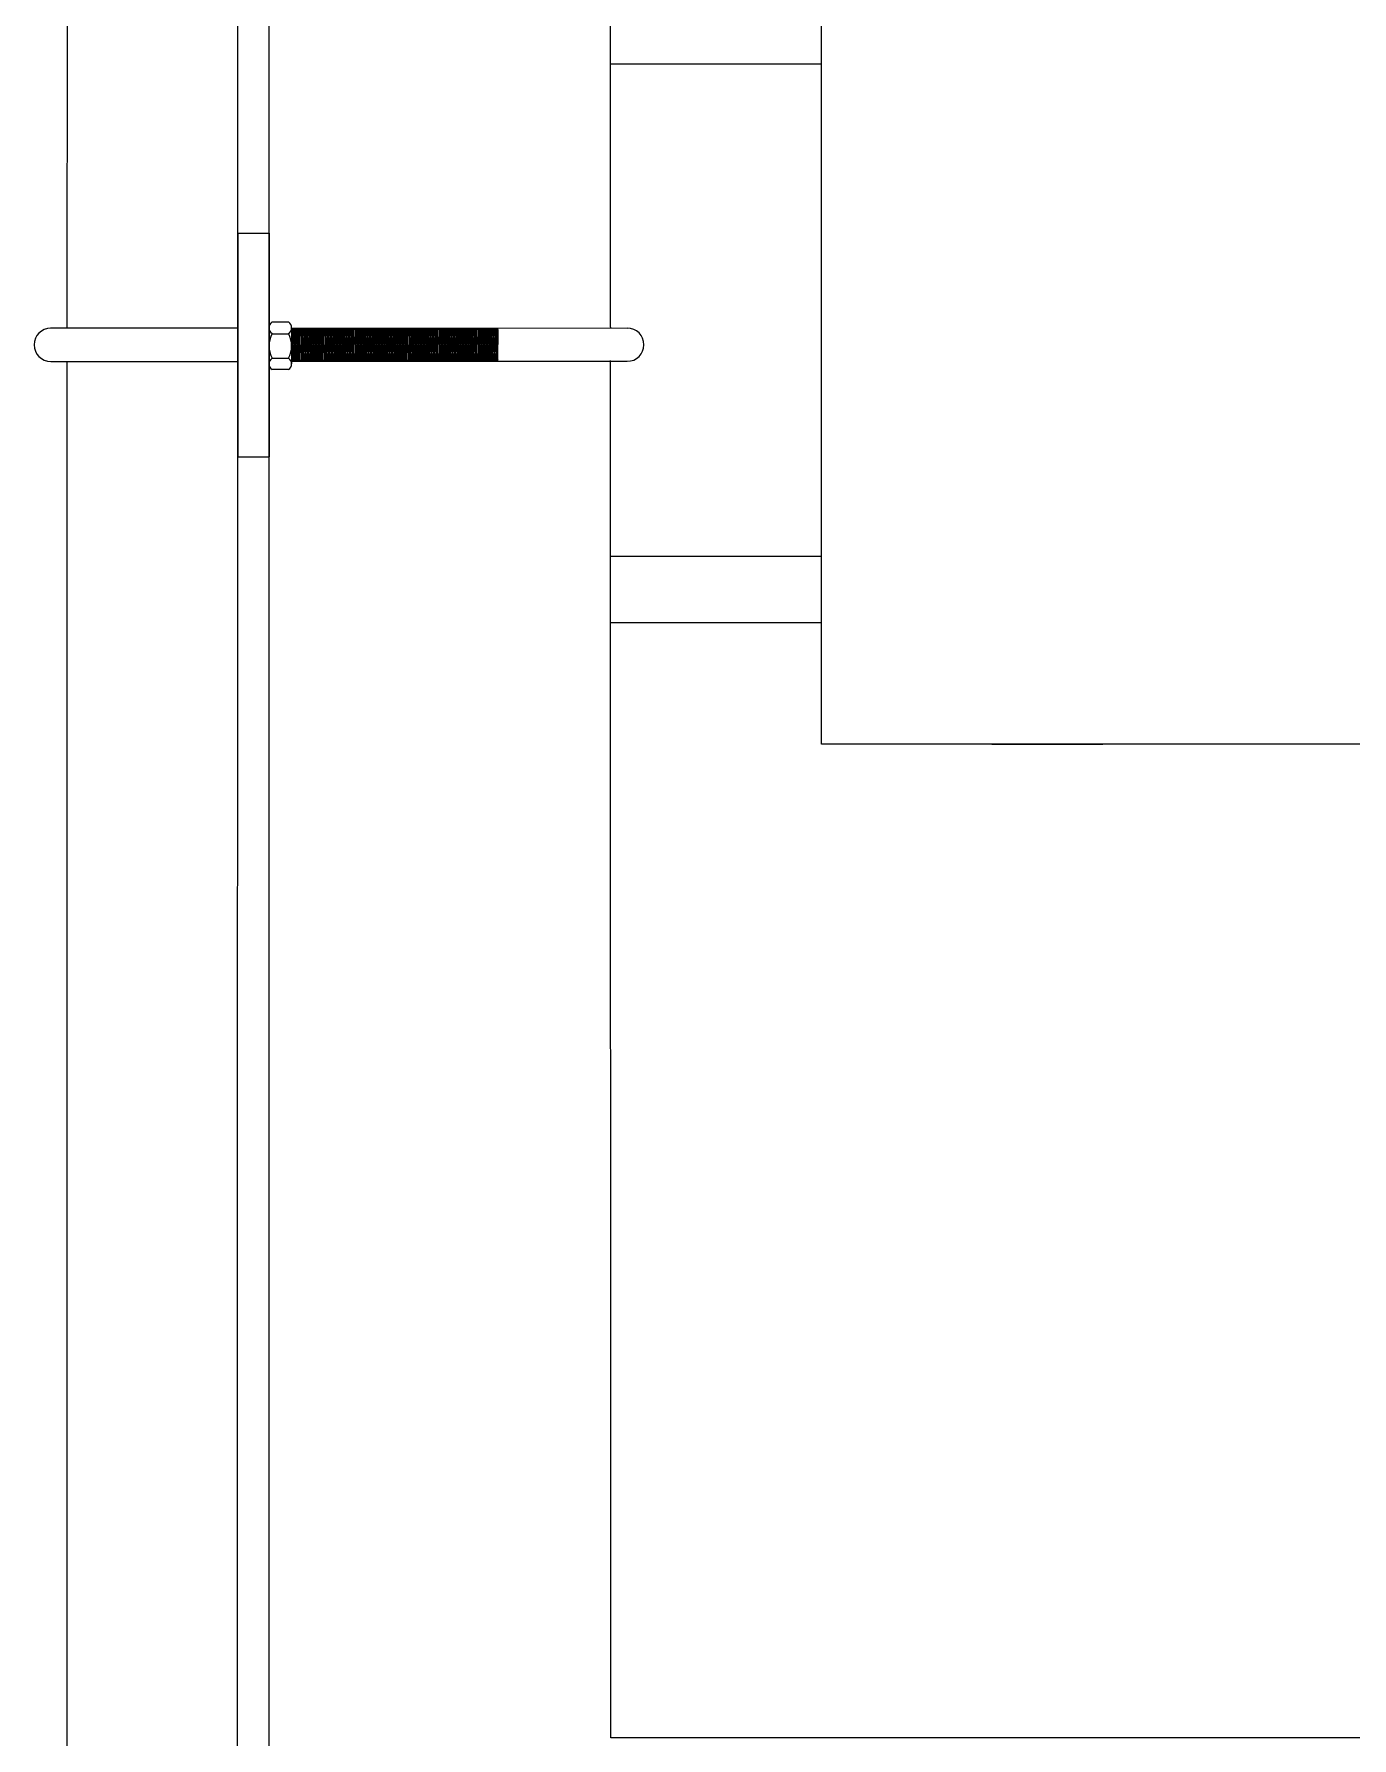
# Model space of a CAD drawing. Header units: millimetres. Extents: x -17263 to -7565, y 1486 to 4446.
# Drawn here: x -13376.6 to -13180.7, y 2304.3 to 2557.7 of the extents above; entities that cross this region are included whole.
import ezdxf

# ---------------------------------------------------------------- set-up
doc = ezdxf.new("R2010")
doc.units = ezdxf.units.MM
doc.layers.add('Canalización nueva', color=6, linetype='Continuous')

msp = doc.modelspace()

# ---------------------------------------------------------------- linework, layer by layer
for p, q in [((-13341.68, 2189.63), (-13341.68, 2618.1)), ((-13290.91, 2514.08), (-13290.91, 2618.1)), ((-13259.54, 2553.16), (-13290.91, 2553.16)), ((-13290.89, 2513.93), (-13290.89, 2514.07)), ((-13290.88, 2304.28), (-13290.9, 2509.13)), ((-13259.54, 2479.97), (-13290.91, 2479.97)), ((-13259.54, 2470.08), (-13290.91, 2470.08)), ((-13259.54, 2452.04), (-13259.54, 2470.08)), ((-13234.23, 2452.04), (-13217.7, 2452.04)), ((-12764.09, 2304.28), (-13290.88, 2304.28))]:
    msp.add_line(p, q)
msp.add_lwpolyline([(-13259.54, 2581.09), (-13175.68, 2581.09), (-13175.68, 2452.04), (-13259.54, 2452.04)], close=True)
at = {"layer": 'Canalización nueva'}
for p, q in [((-13371.69, 2513.93), (-13371.68, 2637.82)), ((-13346.37, 2210.07), (-13346.34, 2623.48)), ((-13346.34, 2528.05), (-13341.68, 2528.05)), ((-13346.34, 2528.05), (-13346.34, 2494.8)), ((-13341.68, 2528.05), (-13341.68, 2494.8)), ((-13346.35, 2513.93), (-13374.17, 2513.93)), ((-13346.35, 2508.61), (-13346.35, 2513.93)), ((-13346.34, 2508.76), (-13346.34, 2514.08)), ((-13341.69, 2508.61), (-13341.69, 2513.93)), ((-13341.69, 2508.79), (-13341.69, 2513.74)), ((-13338.33, 2513.97), (-13338.33, 2508.6)), ((-13338.32, 2513.97), (-13288.42, 2513.93)), ((-13374.16, 2508.98), (-13346.35, 2508.98)), ((-13371.71, 2210.07), (-13371.69, 2508.98)), ((-13288.42, 2508.98), (-13338.32, 2508.98)), ((-13346.34, 2494.8), (-13341.68, 2494.8))]:
    msp.add_line(p, q, dxfattribs=at)
at = {"layer": 'Canalización nueva', "ltscale": 25}
for p, q in [((-13346.35, 2508.6), (-13346.35, 2513.97)), ((-13346.34, 2508.76), (-13346.34, 2514.12)), ((-13341.23, 2514.84), (-13338.79, 2514.84)), ((-13338.32, 2513.97), (-13338.32, 2508.98)), ((-13341.26, 2513.1), (-13338.82, 2513.1)), ((-13341.26, 2509.44), (-13338.82, 2509.44)), ((-13338.79, 2507.77), (-13341.23, 2507.77))]:
    msp.add_line(p, q, dxfattribs=at)
at = {"layer": 'Canalización nueva', "color": 0, "ltscale": 25}
msp.add_line((-13341.69, 2508.6), (-13341.69, 2513.97), dxfattribs=at)
at = {"layer": 'Canalización nueva', "linetype": 'Continuous'}
for p, q in [((-13338.32, 2513.82), (-13338.24, 2513.94)), ((-13338.31, 2508.98), (-13338.24, 2513.94)), ((-13338.05, 2513.65), (-13338.24, 2513.94)), ((-13338.11, 2509.26), (-13338.05, 2513.66)), ((-13338.11, 2509.26), (-13338.05, 2513.65)), ((-13338.11, 2509.26), (-13338.05, 2513.65)), ((-13338.05, 2513.65), (-13337.85, 2513.94)), ((-13337.92, 2508.98), (-13337.85, 2513.94)), ((-13337.66, 2513.65), (-13337.85, 2513.94)), ((-13337.72, 2509.26), (-13337.66, 2513.66)), ((-13337.72, 2509.26), (-13337.66, 2513.65)), ((-13337.72, 2509.26), (-13337.66, 2513.65)), ((-13337.66, 2513.65), (-13337.46, 2513.94)), ((-13337.53, 2508.98), (-13337.46, 2513.94)), ((-13337.27, 2513.65), (-13337.46, 2513.94)), ((-13337.33, 2509.26), (-13337.27, 2513.66)), ((-13337.33, 2509.26), (-13337.27, 2513.65)), ((-13337.33, 2509.26), (-13337.27, 2513.65)), ((-13337.27, 2513.65), (-13337.07, 2513.94)), ((-13337.14, 2508.98), (-13337.07, 2513.94)), ((-13336.88, 2513.65), (-13337.07, 2513.94)), ((-13336.94, 2509.26), (-13336.88, 2513.66)), ((-13336.94, 2509.26), (-13336.88, 2513.65)), ((-13336.94, 2509.26), (-13336.88, 2513.65)), ((-13336.88, 2513.65), (-13336.68, 2513.94)), ((-13336.75, 2508.98), (-13336.68, 2513.94)), ((-13336.49, 2513.65), (-13336.68, 2513.94)), ((-13336.55, 2509.26), (-13336.49, 2513.66)), ((-13336.55, 2509.26), (-13336.49, 2513.65)), ((-13336.55, 2509.26), (-13336.49, 2513.65)), ((-13336.49, 2513.65), (-13336.29, 2513.94)), ((-13336.36, 2508.98), (-13336.29, 2513.94)), ((-13336.1, 2513.65), (-13336.29, 2513.94)), ((-13336.16, 2509.26), (-13336.09, 2513.66)), ((-13336.16, 2509.26), (-13336.09, 2513.65)), ((-13336.16, 2509.26), (-13336.1, 2513.65)), ((-13336.09, 2513.65), (-13335.89, 2513.94)), ((-13335.97, 2508.98), (-13335.89, 2513.94)), ((-13335.7, 2513.65), (-13335.89, 2513.94)), ((-13335.7, 2513.66), (-13335.88, 2513.93)), ((-13335.76, 2509.26), (-13335.7, 2513.66)), ((-13335.76, 2509.26), (-13335.7, 2513.65)), ((-13335.7, 2513.65), (-13335.5, 2513.94)), ((-13335.57, 2508.98), (-13335.5, 2513.94)), ((-13335.31, 2513.65), (-13335.5, 2513.94)), ((-13335.37, 2509.26), (-13335.31, 2513.66)), ((-13335.37, 2509.26), (-13335.31, 2513.65)), ((-13335.37, 2509.26), (-13335.31, 2513.65)), ((-13335.31, 2513.65), (-13335.11, 2513.94)), ((-13335.18, 2508.98), (-13335.11, 2513.94)), ((-13334.92, 2513.65), (-13335.11, 2513.94)), ((-13334.98, 2509.26), (-13334.92, 2513.66)), ((-13334.98, 2509.26), (-13334.92, 2513.65)), ((-13334.98, 2509.26), (-13334.92, 2513.65)), ((-13334.92, 2513.65), (-13334.72, 2513.94)), ((-13334.79, 2508.98), (-13334.72, 2513.94)), ((-13334.53, 2513.65), (-13334.72, 2513.94)), ((-13334.59, 2509.26), (-13334.53, 2513.66)), ((-13334.59, 2509.26), (-13334.53, 2513.65)), ((-13334.59, 2509.26), (-13334.53, 2513.65)), ((-13334.53, 2513.65), (-13334.33, 2513.94)), ((-13334.4, 2508.98), (-13334.33, 2513.94)), ((-13334.14, 2513.65), (-13334.33, 2513.94)), ((-13334.2, 2509.26), (-13334.14, 2513.66)), ((-13334.2, 2509.26), (-13334.14, 2513.65)), ((-13334.2, 2509.26), (-13334.14, 2513.65)), ((-13334.14, 2513.65), (-13333.94, 2513.94)), ((-13334.01, 2508.98), (-13333.94, 2513.94)), ((-13333.75, 2513.65), (-13333.94, 2513.94)), ((-13333.81, 2509.26), (-13333.75, 2513.66)), ((-13333.81, 2509.26), (-13333.75, 2513.65)), ((-13333.81, 2509.26), (-13333.75, 2513.65)), ((-13333.75, 2513.65), (-13333.55, 2513.94)), ((-13333.62, 2508.98), (-13333.55, 2513.94)), ((-13333.36, 2513.65), (-13333.55, 2513.94)), ((-13333.42, 2509.26), (-13333.35, 2513.66)), ((-13333.42, 2509.26), (-13333.35, 2513.65)), ((-13333.42, 2509.26), (-13333.36, 2513.65)), ((-13333.35, 2513.65), (-13333.15, 2513.94)), ((-13333.23, 2508.98), (-13333.15, 2513.94)), ((-13332.96, 2513.65), (-13333.15, 2513.94)), ((-13333.03, 2509.26), (-13332.96, 2513.66)), ((-13333.03, 2509.26), (-13332.96, 2513.65)), ((-13333.03, 2509.26), (-13332.96, 2513.65)), ((-13332.96, 2513.65), (-13332.76, 2513.94)), ((-13332.84, 2508.98), (-13332.76, 2513.94)), ((-13332.57, 2513.65), (-13332.76, 2513.94)), ((-13332.64, 2509.26), (-13332.57, 2513.66)), ((-13332.64, 2509.26), (-13332.57, 2513.65)), ((-13332.64, 2509.26), (-13332.57, 2513.65)), ((-13332.57, 2513.65), (-13332.37, 2513.94)), ((-13332.45, 2508.98), (-13332.37, 2513.94)), ((-13332.18, 2513.65), (-13332.37, 2513.94)), ((-13332.25, 2509.26), (-13332.18, 2513.66)), ((-13332.25, 2509.26), (-13332.18, 2513.65)), ((-13332.25, 2509.26), (-13332.18, 2513.65)), ((-13332.18, 2513.65), (-13331.98, 2513.94)), ((-13332.06, 2508.98), (-13331.98, 2513.94)), ((-13331.79, 2513.65), (-13331.98, 2513.94)), ((-13331.86, 2509.26), (-13331.79, 2513.66)), ((-13331.86, 2509.26), (-13331.79, 2513.65)), ((-13331.86, 2509.26), (-13331.79, 2513.65)), ((-13331.79, 2513.65), (-13331.59, 2513.94)), ((-13331.67, 2508.98), (-13331.59, 2513.94)), ((-13331.4, 2513.65), (-13331.59, 2513.94)), ((-13331.47, 2509.26), (-13331.4, 2513.66)), ((-13331.47, 2509.26), (-13331.4, 2513.65)), ((-13331.47, 2509.26), (-13331.4, 2513.65)), ((-13331.4, 2513.65), (-13331.2, 2513.94)), ((-13331.28, 2508.98), (-13331.2, 2513.94)), ((-13331.01, 2513.65), (-13331.2, 2513.94)), ((-13331.08, 2509.26), (-13331.01, 2513.66)), ((-13331.08, 2509.26), (-13331.01, 2513.65)), ((-13331.08, 2509.26), (-13331.01, 2513.65)), ((-13331.01, 2513.65), (-13330.81, 2513.94)), ((-13330.89, 2508.98), (-13330.81, 2513.94)), ((-13330.62, 2513.65), (-13330.81, 2513.94)), ((-13330.69, 2509.26), (-13330.62, 2513.66)), ((-13330.69, 2509.26), (-13330.62, 2513.65)), ((-13330.69, 2509.26), (-13330.62, 2513.65)), ((-13330.62, 2513.65), (-13330.42, 2513.94)), ((-13330.5, 2508.98), (-13330.42, 2513.94)), ((-13330.23, 2513.65), (-13330.42, 2513.94)), ((-13330.3, 2509.26), (-13330.23, 2513.66)), ((-13330.3, 2509.26), (-13330.23, 2513.65)), ((-13330.3, 2509.26), (-13330.23, 2513.65)), ((-13330.23, 2513.65), (-13330.03, 2513.94)), ((-13330.11, 2508.98), (-13330.03, 2513.94)), ((-13329.84, 2513.65), (-13330.03, 2513.94)), ((-13329.91, 2509.26), (-13329.84, 2513.66)), ((-13329.91, 2509.26), (-13329.84, 2513.65)), ((-13329.91, 2509.26), (-13329.84, 2513.65)), ((-13329.84, 2513.65), (-13329.64, 2513.94)), ((-13329.72, 2508.98), (-13329.64, 2513.94)), ((-13329.45, 2513.65), (-13329.64, 2513.94)), ((-13329.52, 2509.26), (-13329.45, 2513.66)), ((-13329.52, 2509.26), (-13329.45, 2513.65)), ((-13329.52, 2509.26), (-13329.45, 2513.65)), ((-13329.45, 2513.65), (-13329.25, 2513.94)), ((-13329.33, 2508.98), (-13329.25, 2513.94)), ((-13329.06, 2513.65), (-13329.25, 2513.94)), ((-13329.13, 2509.26), (-13329.06, 2513.66)), ((-13329.13, 2509.26), (-13329.06, 2513.65)), ((-13329.13, 2509.26), (-13329.06, 2513.65)), ((-13329.06, 2513.65), (-13328.86, 2513.94)), ((-13328.94, 2508.98), (-13328.86, 2513.94)), ((-13328.67, 2513.65), (-13328.86, 2513.94)), ((-13328.74, 2509.26), (-13328.67, 2513.66)), ((-13328.74, 2509.26), (-13328.67, 2513.65)), ((-13328.74, 2509.26), (-13328.67, 2513.65)), ((-13328.67, 2513.65), (-13328.47, 2513.94)), ((-13328.55, 2508.98), (-13328.47, 2513.94)), ((-13328.28, 2513.65), (-13328.47, 2513.94)), ((-13328.35, 2509.26), (-13328.28, 2513.66)), ((-13328.35, 2509.26), (-13328.28, 2513.65)), ((-13328.35, 2509.26), (-13328.28, 2513.65)), ((-13328.28, 2513.65), (-13328.08, 2513.94)), ((-13328.16, 2508.98), (-13328.08, 2513.94)), ((-13327.89, 2513.65), (-13328.08, 2513.94)), ((-13327.96, 2509.26), (-13327.89, 2513.66)), ((-13327.96, 2509.26), (-13327.89, 2513.65)), ((-13327.96, 2509.26), (-13327.89, 2513.65)), ((-13327.89, 2513.65), (-13327.69, 2513.94)), ((-13327.77, 2508.98), (-13327.69, 2513.94)), ((-13327.5, 2513.65), (-13327.69, 2513.94)), ((-13327.57, 2509.26), (-13327.5, 2513.66)), ((-13327.57, 2509.26), (-13327.5, 2513.65)), ((-13327.57, 2509.26), (-13327.5, 2513.65)), ((-13327.5, 2513.65), (-13327.3, 2513.94)), ((-13327.38, 2508.98), (-13327.3, 2513.94)), ((-13327.11, 2513.65), (-13327.3, 2513.94)), ((-13327.18, 2509.26), (-13327.11, 2513.66)), ((-13327.18, 2509.26), (-13327.11, 2513.65)), ((-13327.18, 2509.26), (-13327.11, 2513.65)), ((-13327.11, 2513.65), (-13326.91, 2513.94)), ((-13326.99, 2508.98), (-13326.91, 2513.94)), ((-13326.72, 2513.65), (-13326.91, 2513.94)), ((-13326.79, 2509.26), (-13326.72, 2513.66)), ((-13326.79, 2509.26), (-13326.72, 2513.65)), ((-13326.79, 2509.26), (-13326.72, 2513.65)), ((-13326.72, 2513.65), (-13326.52, 2513.94)), ((-13326.6, 2508.98), (-13326.52, 2513.94)), ((-13326.33, 2513.65), (-13326.52, 2513.94)), ((-13326.4, 2509.26), (-13326.33, 2513.66)), ((-13326.4, 2509.26), (-13326.33, 2513.65)), ((-13326.4, 2509.26), (-13326.33, 2513.65)), ((-13326.33, 2513.65), (-13326.13, 2513.94)), ((-13326.2, 2508.98), (-13326.13, 2513.94)), ((-13325.94, 2513.65), (-13326.13, 2513.94)), ((-13326.01, 2509.26), (-13325.94, 2513.66)), ((-13326.01, 2509.26), (-13325.94, 2513.65)), ((-13326.01, 2509.26), (-13325.94, 2513.65)), ((-13325.94, 2513.65), (-13325.74, 2513.94)), ((-13325.82, 2508.98), (-13325.74, 2513.94)), ((-13325.55, 2513.65), (-13325.74, 2513.94)), ((-13325.62, 2509.26), (-13325.55, 2513.66)), ((-13325.62, 2509.26), (-13325.55, 2513.65)), ((-13325.62, 2509.26), (-13325.55, 2513.65)), ((-13325.55, 2513.65), (-13325.35, 2513.94)), ((-13325.42, 2508.98), (-13325.35, 2513.94)), ((-13325.16, 2513.65), (-13325.35, 2513.94)), ((-13325.23, 2509.26), (-13325.16, 2513.66)), ((-13325.23, 2509.26), (-13325.16, 2513.65)), ((-13325.23, 2509.26), (-13325.16, 2513.65)), ((-13325.16, 2513.65), (-13324.96, 2513.94)), ((-13325.03, 2508.98), (-13324.96, 2513.94)), ((-13324.77, 2513.65), (-13324.96, 2513.94)), ((-13324.84, 2509.26), (-13324.77, 2513.66)), ((-13324.84, 2509.26), (-13324.77, 2513.65)), ((-13324.84, 2509.26), (-13324.77, 2513.65)), ((-13324.77, 2513.65), (-13324.57, 2513.94)), ((-13324.64, 2508.98), (-13324.57, 2513.94)), ((-13324.38, 2513.65), (-13324.57, 2513.94)), ((-13324.45, 2509.26), (-13324.38, 2513.66)), ((-13324.45, 2509.26), (-13324.38, 2513.65)), ((-13324.45, 2509.26), (-13324.38, 2513.65)), ((-13324.38, 2513.65), (-13324.18, 2513.94)), ((-13324.25, 2508.98), (-13324.18, 2513.94)), ((-13323.99, 2513.65), (-13324.18, 2513.94)), ((-13324.06, 2509.26), (-13323.99, 2513.66)), ((-13324.06, 2509.26), (-13323.99, 2513.65)), ((-13324.06, 2509.26), (-13323.99, 2513.65)), ((-13323.99, 2513.65), (-13323.79, 2513.94)), ((-13323.86, 2508.98), (-13323.79, 2513.94)), ((-13323.6, 2513.65), (-13323.79, 2513.94)), ((-13323.67, 2509.26), (-13323.6, 2513.66)), ((-13323.67, 2509.26), (-13323.6, 2513.65)), ((-13323.67, 2509.26), (-13323.6, 2513.65)), ((-13323.6, 2513.65), (-13323.4, 2513.94)), ((-13323.48, 2508.98), (-13323.4, 2513.94)), ((-13323.21, 2513.65), (-13323.4, 2513.94)), ((-13323.28, 2509.26), (-13323.21, 2513.66)), ((-13323.28, 2509.26), (-13323.21, 2513.65)), ((-13323.28, 2509.26), (-13323.21, 2513.65)), ((-13323.21, 2513.65), (-13323.01, 2513.94)), ((-13323.08, 2508.98), (-13323.01, 2513.94)), ((-13322.82, 2513.65), (-13323.01, 2513.94)), ((-13322.89, 2509.26), (-13322.82, 2513.66)), ((-13322.89, 2509.26), (-13322.82, 2513.65)), ((-13322.89, 2509.26), (-13322.82, 2513.65)), ((-13322.82, 2513.65), (-13322.62, 2513.94)), ((-13322.69, 2508.98), (-13322.62, 2513.94)), ((-13322.43, 2513.65), (-13322.62, 2513.94)), ((-13322.5, 2509.26), (-13322.43, 2513.66)), ((-13322.5, 2509.26), (-13322.43, 2513.65)), ((-13322.5, 2509.26), (-13322.43, 2513.65)), ((-13322.43, 2513.65), (-13322.23, 2513.94)), ((-13322.3, 2508.98), (-13322.23, 2513.94)), ((-13322.04, 2513.65), (-13322.23, 2513.94)), ((-13322.11, 2509.26), (-13322.04, 2513.66)), ((-13322.11, 2509.26), (-13322.04, 2513.65)), ((-13322.11, 2509.26), (-13322.04, 2513.65)), ((-13322.04, 2513.65), (-13321.84, 2513.94)), ((-13321.91, 2508.98), (-13321.84, 2513.94)), ((-13321.65, 2513.65), (-13321.84, 2513.94)), ((-13321.72, 2509.26), (-13321.65, 2513.65)), ((-13321.71, 2509.26), (-13321.65, 2513.66)), ((-13321.71, 2509.26), (-13321.65, 2513.65)), ((-13321.65, 2513.65), (-13321.45, 2513.94)), ((-13321.52, 2508.98), (-13321.45, 2513.94)), ((-13321.26, 2513.65), (-13321.45, 2513.94)), ((-13321.32, 2509.26), (-13321.26, 2513.66)), ((-13321.32, 2509.26), (-13321.26, 2513.65)), ((-13321.32, 2509.26), (-13321.26, 2513.65)), ((-13321.26, 2513.65), (-13321.06, 2513.94)), ((-13321.13, 2508.98), (-13321.06, 2513.94)), ((-13320.87, 2513.65), (-13321.06, 2513.94)), ((-13320.93, 2509.26), (-13320.87, 2513.66)), ((-13320.93, 2509.26), (-13320.87, 2513.65)), ((-13320.93, 2509.26), (-13320.87, 2513.65)), ((-13320.87, 2513.65), (-13320.67, 2513.94)), ((-13320.74, 2508.98), (-13320.67, 2513.94)), ((-13320.48, 2513.65), (-13320.67, 2513.94)), ((-13320.54, 2509.26), (-13320.48, 2513.66)), ((-13320.54, 2509.26), (-13320.48, 2513.65)), ((-13320.54, 2509.26), (-13320.48, 2513.65)), ((-13320.48, 2513.65), (-13320.28, 2513.94)), ((-13320.35, 2508.98), (-13320.28, 2513.94)), ((-13320.09, 2513.65), (-13320.28, 2513.94)), ((-13320.15, 2509.26), (-13320.09, 2513.66)), ((-13320.15, 2509.26), (-13320.09, 2513.65)), ((-13320.15, 2509.26), (-13320.09, 2513.65)), ((-13320.09, 2513.65), (-13319.89, 2513.94)), ((-13319.96, 2508.98), (-13319.89, 2513.94)), ((-13319.7, 2513.65), (-13319.89, 2513.94)), ((-13319.76, 2509.26), (-13319.7, 2513.66)), ((-13319.76, 2509.26), (-13319.7, 2513.65)), ((-13319.76, 2509.26), (-13319.7, 2513.65)), ((-13319.7, 2513.65), (-13319.5, 2513.94)), ((-13319.57, 2508.98), (-13319.5, 2513.94)), ((-13319.31, 2513.65), (-13319.5, 2513.94)), ((-13319.37, 2509.26), (-13319.3, 2513.66)), ((-13319.37, 2509.26), (-13319.3, 2513.65)), ((-13319.37, 2509.26), (-13319.31, 2513.65)), ((-13319.3, 2513.65), (-13319.1, 2513.94)), ((-13319.18, 2508.98), (-13319.1, 2513.94)), ((-13318.91, 2513.65), (-13319.1, 2513.94)), ((-13318.98, 2509.26), (-13318.91, 2513.66)), ((-13318.98, 2509.26), (-13318.91, 2513.65)), ((-13318.98, 2509.26), (-13318.91, 2513.65)), ((-13318.91, 2513.65), (-13318.71, 2513.94)), ((-13318.79, 2508.98), (-13318.71, 2513.94)), ((-13318.52, 2513.65), (-13318.71, 2513.94)), ((-13318.59, 2509.26), (-13318.52, 2513.66)), ((-13318.59, 2509.26), (-13318.52, 2513.65)), ((-13318.59, 2509.26), (-13318.52, 2513.65)), ((-13318.52, 2513.65), (-13318.32, 2513.94)), ((-13318.4, 2508.98), (-13318.32, 2513.94)), ((-13318.13, 2513.65), (-13318.32, 2513.94)), ((-13318.2, 2509.26), (-13318.13, 2513.66)), ((-13318.2, 2509.26), (-13318.13, 2513.65)), ((-13318.2, 2509.26), (-13318.13, 2513.65)), ((-13318.13, 2513.65), (-13317.93, 2513.94)), ((-13318.01, 2508.98), (-13317.93, 2513.94)), ((-13317.74, 2513.65), (-13317.93, 2513.94)), ((-13317.81, 2509.26), (-13317.74, 2513.66)), ((-13317.81, 2509.26), (-13317.74, 2513.65)), ((-13317.81, 2509.26), (-13317.74, 2513.65)), ((-13317.74, 2513.65), (-13317.54, 2513.94)), ((-13317.62, 2508.98), (-13317.54, 2513.94)), ((-13317.35, 2513.65), (-13317.54, 2513.94)), ((-13317.42, 2509.26), (-13317.35, 2513.66)), ((-13317.42, 2509.26), (-13317.35, 2513.65)), ((-13317.42, 2509.26), (-13317.35, 2513.65)), ((-13317.35, 2513.65), (-13317.15, 2513.94)), ((-13317.23, 2508.98), (-13317.15, 2513.94)), ((-13316.96, 2513.65), (-13317.15, 2513.94)), ((-13317.03, 2509.26), (-13316.96, 2513.66)), ((-13317.03, 2509.26), (-13316.96, 2513.65)), ((-13317.03, 2509.26), (-13316.96, 2513.65)), ((-13316.96, 2513.65), (-13316.76, 2513.94)), ((-13316.84, 2508.98), (-13316.76, 2513.94)), ((-13316.57, 2513.65), (-13316.76, 2513.94)), ((-13316.64, 2509.26), (-13316.57, 2513.66)), ((-13316.64, 2509.26), (-13316.57, 2513.65)), ((-13316.64, 2509.26), (-13316.57, 2513.65)), ((-13316.57, 2513.65), (-13316.37, 2513.94)), ((-13316.45, 2508.98), (-13316.37, 2513.94)), ((-13316.18, 2513.65), (-13316.37, 2513.94)), ((-13316.25, 2509.26), (-13316.18, 2513.66)), ((-13316.25, 2509.26), (-13316.18, 2513.65)), ((-13316.25, 2509.26), (-13316.18, 2513.65)), ((-13316.18, 2513.65), (-13315.98, 2513.94)), ((-13316.06, 2508.98), (-13315.98, 2513.94)), ((-13315.79, 2513.65), (-13315.98, 2513.94)), ((-13315.86, 2509.26), (-13315.79, 2513.66)), ((-13315.86, 2509.26), (-13315.79, 2513.65)), ((-13315.86, 2509.26), (-13315.79, 2513.65)), ((-13315.79, 2513.65), (-13315.59, 2513.94)), ((-13315.67, 2508.98), (-13315.59, 2513.94)), ((-13315.4, 2513.65), (-13315.59, 2513.94)), ((-13315.47, 2509.26), (-13315.4, 2513.66)), ((-13315.47, 2509.26), (-13315.4, 2513.65)), ((-13315.47, 2509.26), (-13315.4, 2513.65)), ((-13315.4, 2513.65), (-13315.2, 2513.94)), ((-13315.28, 2508.98), (-13315.2, 2513.94)), ((-13315.01, 2513.65), (-13315.2, 2513.94)), ((-13315.08, 2509.26), (-13315.01, 2513.66)), ((-13315.08, 2509.26), (-13315.01, 2513.65)), ((-13315.08, 2509.26), (-13315.01, 2513.65)), ((-13315.01, 2513.65), (-13314.81, 2513.94)), ((-13314.89, 2508.98), (-13314.81, 2513.94)), ((-13314.62, 2513.65), (-13314.81, 2513.94)), ((-13314.69, 2509.26), (-13314.62, 2513.66)), ((-13314.69, 2509.26), (-13314.62, 2513.65)), ((-13314.69, 2509.26), (-13314.62, 2513.65)), ((-13314.62, 2513.65), (-13314.42, 2513.94)), ((-13314.49, 2508.98), (-13314.42, 2513.94)), ((-13314.23, 2513.65), (-13314.42, 2513.94)), ((-13314.3, 2509.26), (-13314.23, 2513.66)), ((-13314.3, 2509.26), (-13314.23, 2513.65)), ((-13314.3, 2509.26), (-13314.23, 2513.65)), ((-13314.23, 2513.65), (-13314.03, 2513.94)), ((-13314.11, 2508.98), (-13314.03, 2513.94)), ((-13313.84, 2513.65), (-13314.03, 2513.94)), ((-13313.91, 2509.26), (-13313.84, 2513.66)), ((-13313.91, 2509.26), (-13313.84, 2513.65)), ((-13313.91, 2509.26), (-13313.84, 2513.65)), ((-13313.84, 2513.65), (-13313.64, 2513.94)), ((-13313.71, 2508.98), (-13313.64, 2513.94)), ((-13313.45, 2513.65), (-13313.64, 2513.94)), ((-13313.52, 2509.26), (-13313.45, 2513.66)), ((-13313.52, 2509.26), (-13313.45, 2513.65)), ((-13313.52, 2509.26), (-13313.45, 2513.65)), ((-13313.45, 2513.65), (-13313.25, 2513.94)), ((-13313.33, 2508.98), (-13313.25, 2513.94)), ((-13313.06, 2513.65), (-13313.25, 2513.94)), ((-13313.13, 2509.26), (-13313.06, 2513.66)), ((-13313.13, 2509.26), (-13313.06, 2513.65)), ((-13313.13, 2509.26), (-13313.06, 2513.65)), ((-13313.06, 2513.65), (-13312.86, 2513.94)), ((-13312.93, 2508.98), (-13312.86, 2513.94)), ((-13312.67, 2513.65), (-13312.86, 2513.94)), ((-13312.74, 2509.26), (-13312.67, 2513.66)), ((-13312.74, 2509.26), (-13312.67, 2513.65)), ((-13312.74, 2509.26), (-13312.67, 2513.65)), ((-13312.67, 2513.65), (-13312.47, 2513.94)), ((-13312.54, 2508.98), (-13312.47, 2513.94)), ((-13312.28, 2513.65), (-13312.47, 2513.94)), ((-13312.35, 2509.26), (-13312.28, 2513.65)), ((-13312.34, 2509.26), (-13312.28, 2513.66)), ((-13312.34, 2509.26), (-13312.28, 2513.65)), ((-13312.28, 2513.65), (-13312.08, 2513.94)), ((-13312.15, 2508.98), (-13312.08, 2513.94)), ((-13311.89, 2513.65), (-13312.08, 2513.94)), ((-13311.96, 2509.26), (-13311.89, 2513.66)), ((-13311.96, 2509.26), (-13311.89, 2513.65)), ((-13311.95, 2509.26), (-13311.89, 2513.65)), ((-13311.89, 2513.65), (-13311.69, 2513.94)), ((-13311.76, 2508.98), (-13311.69, 2513.94)), ((-13311.5, 2513.65), (-13311.69, 2513.94)), ((-13311.57, 2509.26), (-13311.5, 2513.65)), ((-13311.56, 2509.26), (-13311.5, 2513.66)), ((-13311.56, 2509.26), (-13311.5, 2513.65)), ((-13311.5, 2513.65), (-13311.3, 2513.94)), ((-13311.37, 2508.98), (-13311.3, 2513.94)), ((-13311.11, 2513.65), (-13311.3, 2513.94)), ((-13311.18, 2509.26), (-13311.11, 2513.66)), ((-13311.18, 2509.26), (-13311.11, 2513.65)), ((-13311.17, 2509.26), (-13311.11, 2513.65)), ((-13311.11, 2513.65), (-13310.91, 2513.94)), ((-13310.98, 2508.98), (-13310.91, 2513.94)), ((-13310.72, 2513.65), (-13310.91, 2513.94)), ((-13310.78, 2509.26), (-13310.72, 2513.66)), ((-13310.78, 2509.26), (-13310.72, 2513.65)), ((-13310.78, 2509.26), (-13310.72, 2513.65)), ((-13310.72, 2513.65), (-13310.52, 2513.94)), ((-13310.59, 2508.98), (-13310.52, 2513.94)), ((-13310.33, 2513.65), (-13310.52, 2513.94)), ((-13310.39, 2509.26), (-13310.33, 2513.66)), ((-13310.39, 2509.26), (-13310.33, 2513.65)), ((-13310.39, 2509.26), (-13310.33, 2513.65)), ((-13310.33, 2513.65), (-13310.13, 2513.94)), ((-13310.2, 2508.98), (-13310.13, 2513.94)), ((-13309.94, 2513.65), (-13310.13, 2513.94)), ((-13310, 2509.26), (-13309.94, 2513.66)), ((-13310, 2509.26), (-13309.94, 2513.65)), ((-13310, 2509.26), (-13309.94, 2513.65)), ((-13309.94, 2513.65), (-13309.74, 2513.94)), ((-13309.81, 2508.98), (-13309.74, 2513.94)), ((-13309.55, 2513.65), (-13309.74, 2513.94)), ((-13309.62, 2509.26), (-13309.55, 2513.66)), ((-13309.62, 2509.26), (-13309.55, 2513.65)), ((-13309.61, 2509.26), (-13309.55, 2513.65)), ((-13309.55, 2513.65), (-13309.35, 2513.94)), ((-13309.42, 2508.98), (-13309.35, 2513.94)), ((-13309.16, 2513.65), (-13309.35, 2513.94)), ((-13309.23, 2509.26), (-13309.16, 2513.65)), ((-13309.22, 2509.26), (-13309.16, 2513.66)), ((-13309.22, 2509.26), (-13309.16, 2513.65)), ((-13309.16, 2513.65), (-13308.96, 2513.94)), ((-13309.03, 2508.98), (-13308.96, 2513.94)), ((-13308.77, 2513.65), (-13308.96, 2513.94)), ((-13308.84, 2509.26), (-13308.77, 2513.66)), ((-13308.84, 2509.26), (-13308.77, 2513.65)), ((-13308.83, 2509.26), (-13308.77, 2513.65)), ((-13308.77, 2513.65), (-13308.57, 2513.94)), ((-13308.64, 2508.98), (-13308.57, 2513.94)), ((-13308.38, 2513.65), (-13308.57, 2513.94)), ((-13308.44, 2509.26), (-13308.38, 2513.66)), ((-13308.44, 2509.26), (-13308.38, 2513.65)), ((-13308.44, 2509.26), (-13308.38, 2513.65)), ((-13308.38, 2513.65), (-13308.18, 2513.94)), ((-13308.25, 2508.98), (-13308.18, 2513.94)), ((-13307.99, 2513.65), (-13308.18, 2513.94)), ((-13308.05, 2509.26), (-13307.99, 2513.66)), ((-13308.05, 2509.26), (-13307.99, 2513.65)), ((-13308.05, 2509.26), (-13307.99, 2513.65)), ((-13307.99, 2513.65), (-13307.79, 2513.94)), ((-13307.86, 2508.98), (-13307.79, 2513.94)), ((-13307.6, 2513.65), (-13307.79, 2513.94)), ((-13307.66, 2509.26), (-13307.6, 2513.65)), ((-13338.32, 2508.99), (-13338.31, 2508.98)), ((-13338.11, 2509.26), (-13338.31, 2508.98)), ((-13338.11, 2509.26), (-13337.92, 2508.98)), ((-13337.72, 2509.26), (-13337.92, 2508.98)), ((-13337.72, 2509.26), (-13337.53, 2508.98)), ((-13337.33, 2509.26), (-13337.53, 2508.98)), ((-13337.33, 2509.26), (-13337.14, 2508.98)), ((-13336.94, 2509.26), (-13337.14, 2508.98)), ((-13336.94, 2509.26), (-13336.75, 2508.98)), ((-13336.55, 2509.26), (-13336.75, 2508.98)), ((-13336.55, 2509.26), (-13336.36, 2508.98)), ((-13336.16, 2509.26), (-13336.36, 2508.98)), ((-13336.16, 2509.26), (-13335.97, 2508.98)), ((-13335.76, 2509.26), (-13335.97, 2508.98)), ((-13335.77, 2509.26), (-13335.97, 2508.98)), ((-13335.76, 2509.26), (-13335.57, 2508.98)), ((-13335.37, 2509.26), (-13335.57, 2508.98)), ((-13335.37, 2509.26), (-13335.18, 2508.98)), ((-13334.98, 2509.26), (-13335.18, 2508.98)), ((-13334.98, 2509.26), (-13334.79, 2508.98)), ((-13334.59, 2509.26), (-13334.79, 2508.98)), ((-13334.59, 2509.26), (-13334.4, 2508.98)), ((-13334.2, 2509.26), (-13334.4, 2508.98)), ((-13334.2, 2509.26), (-13334.01, 2508.98)), ((-13333.81, 2509.26), (-13334.01, 2508.98)), ((-13333.81, 2509.26), (-13333.62, 2508.98)), ((-13333.42, 2509.26), (-13333.62, 2508.98)), ((-13333.42, 2509.26), (-13333.23, 2508.98)), ((-13333.03, 2509.26), (-13333.23, 2508.98)), ((-13333.03, 2509.26), (-13332.84, 2508.98)), ((-13332.64, 2509.26), (-13332.84, 2508.98)), ((-13332.64, 2509.26), (-13332.45, 2508.98)), ((-13332.25, 2509.26), (-13332.45, 2508.98)), ((-13332.25, 2509.26), (-13332.06, 2508.98)), ((-13331.86, 2509.26), (-13332.06, 2508.98)), ((-13331.86, 2509.26), (-13331.67, 2508.98)), ((-13331.47, 2509.26), (-13331.67, 2508.98)), ((-13331.47, 2509.26), (-13331.28, 2508.98)), ((-13331.08, 2509.26), (-13331.28, 2508.98)), ((-13331.08, 2509.26), (-13330.89, 2508.98)), ((-13330.69, 2509.26), (-13330.89, 2508.98)), ((-13330.69, 2509.26), (-13330.5, 2508.98)), ((-13330.3, 2509.26), (-13330.5, 2508.98)), ((-13330.3, 2509.26), (-13330.11, 2508.98)), ((-13329.91, 2509.26), (-13330.11, 2508.98)), ((-13329.91, 2509.26), (-13329.72, 2508.98)), ((-13329.52, 2509.26), (-13329.72, 2508.98)), ((-13329.52, 2509.26), (-13329.33, 2508.98)), ((-13329.13, 2509.26), (-13329.33, 2508.98)), ((-13329.13, 2509.26), (-13328.94, 2508.98)), ((-13328.74, 2509.26), (-13328.94, 2508.98)), ((-13328.74, 2509.26), (-13328.55, 2508.98)), ((-13328.35, 2509.26), (-13328.55, 2508.98)), ((-13328.35, 2509.26), (-13328.16, 2508.98)), ((-13327.96, 2509.26), (-13328.16, 2508.98)), ((-13327.96, 2509.26), (-13327.77, 2508.98)), ((-13327.57, 2509.26), (-13327.77, 2508.98)), ((-13327.57, 2509.26), (-13327.38, 2508.98)), ((-13327.18, 2509.26), (-13327.38, 2508.98)), ((-13327.18, 2509.26), (-13326.99, 2508.98)), ((-13326.79, 2509.26), (-13326.99, 2508.98)), ((-13326.79, 2509.26), (-13326.6, 2508.98)), ((-13326.4, 2509.26), (-13326.6, 2508.98)), ((-13326.4, 2509.26), (-13326.2, 2508.98)), ((-13326.01, 2509.26), (-13326.2, 2508.98)), ((-13326.01, 2509.26), (-13325.82, 2508.98)), ((-13325.62, 2509.26), (-13325.82, 2508.98)), ((-13325.62, 2509.26), (-13325.42, 2508.98)), ((-13325.23, 2509.26), (-13325.42, 2508.98)), ((-13325.23, 2509.26), (-13325.03, 2508.98)), ((-13324.84, 2509.26), (-13325.03, 2508.98)), ((-13324.84, 2509.26), (-13324.64, 2508.98)), ((-13324.45, 2509.26), (-13324.64, 2508.98)), ((-13324.45, 2509.26), (-13324.25, 2508.98)), ((-13324.06, 2509.26), (-13324.25, 2508.98)), ((-13324.06, 2509.26), (-13323.86, 2508.98)), ((-13323.67, 2509.26), (-13323.86, 2508.98)), ((-13323.67, 2509.26), (-13323.48, 2508.98)), ((-13323.28, 2509.26), (-13323.48, 2508.98)), ((-13323.28, 2509.26), (-13323.08, 2508.98)), ((-13322.89, 2509.26), (-13323.08, 2508.98)), ((-13322.89, 2509.26), (-13322.69, 2508.98)), ((-13322.5, 2509.26), (-13322.69, 2508.98)), ((-13322.5, 2509.26), (-13322.3, 2508.98)), ((-13322.11, 2509.26), (-13322.3, 2508.98)), ((-13322.11, 2509.26), (-13321.91, 2508.98)), ((-13321.72, 2509.26), (-13321.91, 2508.98)), ((-13321.71, 2509.26), (-13321.52, 2508.98)), ((-13321.32, 2509.26), (-13321.52, 2508.98)), ((-13321.32, 2509.26), (-13321.13, 2508.98)), ((-13320.93, 2509.26), (-13321.13, 2508.98)), ((-13320.93, 2509.26), (-13320.74, 2508.98)), ((-13320.54, 2509.26), (-13320.74, 2508.98)), ((-13320.54, 2509.26), (-13320.35, 2508.98)), ((-13320.15, 2509.26), (-13320.35, 2508.98)), ((-13320.15, 2509.26), (-13319.96, 2508.98)), ((-13319.76, 2509.26), (-13319.96, 2508.98)), ((-13319.76, 2509.26), (-13319.57, 2508.98)), ((-13319.37, 2509.26), (-13319.57, 2508.98)), ((-13319.37, 2509.26), (-13319.18, 2508.98)), ((-13318.98, 2509.26), (-13319.18, 2508.98)), ((-13318.98, 2509.26), (-13318.79, 2508.98)), ((-13318.59, 2509.26), (-13318.79, 2508.98)), ((-13318.59, 2509.26), (-13318.4, 2508.98)), ((-13318.2, 2509.26), (-13318.4, 2508.98)), ((-13318.2, 2509.26), (-13318.01, 2508.98)), ((-13317.81, 2509.26), (-13318.01, 2508.98)), ((-13317.81, 2509.26), (-13317.62, 2508.98)), ((-13317.42, 2509.26), (-13317.62, 2508.98)), ((-13317.42, 2509.26), (-13317.23, 2508.98)), ((-13317.03, 2509.26), (-13317.23, 2508.98)), ((-13317.03, 2509.26), (-13316.84, 2508.98)), ((-13316.64, 2509.26), (-13316.84, 2508.98)), ((-13316.64, 2509.26), (-13316.45, 2508.98)), ((-13316.25, 2509.26), (-13316.45, 2508.98)), ((-13316.25, 2509.26), (-13316.06, 2508.98)), ((-13315.86, 2509.26), (-13316.06, 2508.98)), ((-13315.86, 2509.26), (-13315.67, 2508.98)), ((-13315.47, 2509.26), (-13315.67, 2508.98)), ((-13315.47, 2509.26), (-13315.28, 2508.98)), ((-13315.08, 2509.26), (-13315.28, 2508.98)), ((-13315.08, 2509.26), (-13314.89, 2508.98)), ((-13314.69, 2509.26), (-13314.89, 2508.98)), ((-13314.69, 2509.26), (-13314.49, 2508.98)), ((-13314.3, 2509.26), (-13314.49, 2508.98)), ((-13314.3, 2509.26), (-13314.11, 2508.98)), ((-13313.91, 2509.26), (-13314.11, 2508.98)), ((-13313.91, 2509.26), (-13313.71, 2508.98)), ((-13313.52, 2509.26), (-13313.71, 2508.98)), ((-13313.52, 2509.26), (-13313.33, 2508.98)), ((-13313.13, 2509.26), (-13313.33, 2508.98)), ((-13313.13, 2509.26), (-13312.93, 2508.98)), ((-13312.74, 2509.26), (-13312.93, 2508.98)), ((-13312.74, 2509.26), (-13312.54, 2508.98)), ((-13312.35, 2509.26), (-13312.54, 2508.98)), ((-13312.34, 2509.26), (-13312.15, 2508.98)), ((-13311.95, 2509.26), (-13312.15, 2508.98)), ((-13311.96, 2509.26), (-13311.76, 2508.98)), ((-13311.57, 2509.26), (-13311.76, 2508.98)), ((-13311.56, 2509.26), (-13311.37, 2508.98)), ((-13311.17, 2509.26), (-13311.37, 2508.98)), ((-13311.18, 2509.26), (-13310.98, 2508.98)), ((-13310.78, 2509.26), (-13310.98, 2508.98)), ((-13310.78, 2509.26), (-13310.59, 2508.98)), ((-13310.39, 2509.26), (-13310.59, 2508.98)), ((-13310.39, 2509.26), (-13310.2, 2508.98)), ((-13310, 2509.26), (-13310.2, 2508.98)), ((-13310, 2509.26), (-13309.81, 2508.98)), ((-13309.61, 2509.26), (-13309.81, 2508.98)), ((-13309.62, 2509.26), (-13309.42, 2508.98)), ((-13309.23, 2509.26), (-13309.42, 2508.98)), ((-13309.22, 2509.26), (-13309.03, 2508.98)), ((-13308.83, 2509.26), (-13309.03, 2508.98)), ((-13308.84, 2509.26), (-13308.64, 2508.98)), ((-13308.44, 2509.26), (-13308.64, 2508.98)), ((-13308.44, 2509.26), (-13308.25, 2508.98)), ((-13308.05, 2509.26), (-13308.25, 2508.98)), ((-13308.05, 2509.26), (-13307.86, 2508.98)), ((-13307.66, 2509.26), (-13307.86, 2508.98))]:
    msp.add_line(p, q, dxfattribs=at)
at = {"layer": 'Canalización nueva'}
for centre, start, end in [((-13374.16, 2511.45), 90, 270), ((-13288.42, 2511.46), 269.9999, 89.9999)]:
    msp.add_arc(centre, 2.47, start, end, dxfattribs=at)
at = {"layer": 'Canalización nueva', "ltscale": 25}
for centre, radius, start, end in [((-13340.64, 2513.97), 1.05, 124.3451, 235.6549), ((-13339.38, 2513.97), 1.05, 304.3451, 55.6549), ((-13337.8, 2511.27), 3.89, 151.8929, 208.1071), ((-13342.22, 2511.27), 3.89, 331.8929, 28.1071), ((-13340.71, 2508.6), 0.988, 122.4052, 237.5948), ((-13339.32, 2508.6), 0.988, 302.4052, 57.5948)]:
    msp.add_arc(centre, radius, start, end, dxfattribs=at)

doc.saveas('drawing.dxf')
